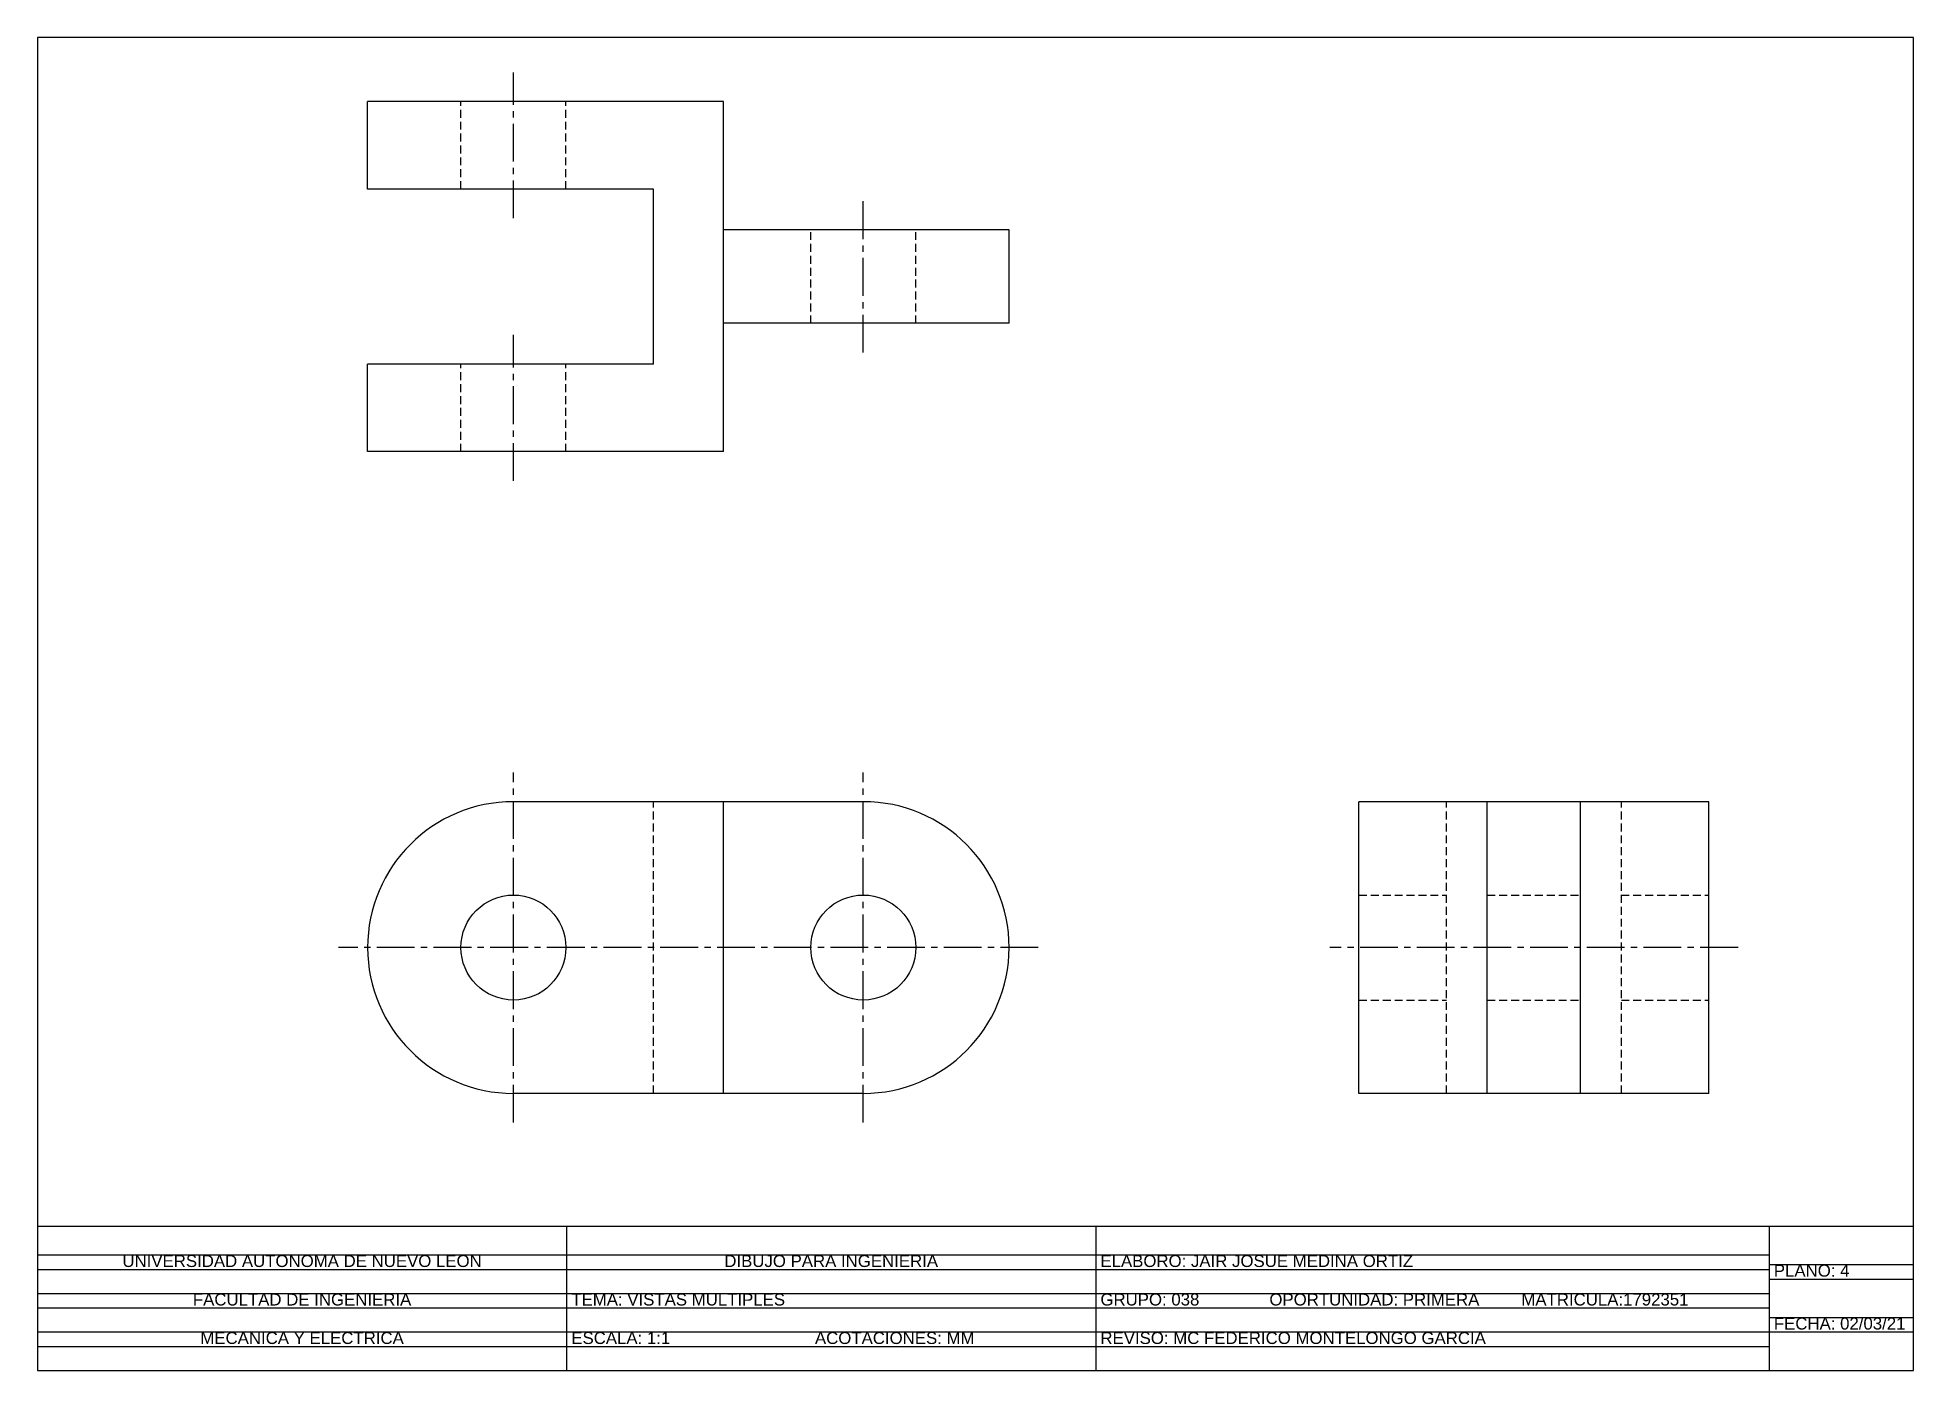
# Paper-space layout 'Plano #4' of a CAD drawing. Header units: millimetres. Extents: x 20 to 410, y 10 to 287.
# The model-space entities are those that its viewports show. They can reach past a viewport. Long polylines and large blocks are cut down to what shows.
import ezdxf

# ---------------------------------------------------------------- set-up
doc = ezdxf.new("R2010")
doc.units = ezdxf.units.MM
doc.linetypes.add('CENTER2', pattern=[28.575, 19.05, -3.175, 3.175, -3.175])
doc.linetypes.add('JIS_02_2.0', pattern=[3, 2, -1])
doc.styles.get("Standard").update_dxf_attribs({"font": 'arial.ttf'})

msp = doc.modelspace()

# ---------------------------------------------------------------- linework, layer by layer
at = {"linetype": 'CENTER2', "ltscale": 0.5}
for p, q in [((3119.314, 2120.062), (3119.314, 2145.062)), ((3179.314, 2097.062), (3179.314, 2123.062)), ((3119.314, 2075.062), (3119.314, 2100.062)), ((3119.314, 1965.062), (3119.314, 2025.062)), ((3179.314, 1965.062), (3179.314, 2025.062)), ((3209.314, 1995.062), (3089.314, 1995.062)), ((3329.314, 1995.062), (3259.314, 1995.062))]:
    msp.add_line(p, q, dxfattribs=at)
for p, q in [((3143.314, 2140.062), (3094.314, 2140.062)), ((3094.314, 2125.062), (3094.314, 2140.062)), ((3155.314, 2140.062), (3143.314, 2140.062)), ((3155.314, 2080.062), (3155.314, 2140.062)), ((3143.314, 2125.062), (3094.314, 2125.062)), ((3143.314, 2095.062), (3143.314, 2125.062)), ((3204.314, 2118.062), (3155.314, 2118.062)), ((3204.314, 2102.062), (3204.314, 2118.062)), ((3204.314, 2102.062), (3155.314, 2102.062)), ((3094.314, 2080.062), (3094.314, 2095.062)), ((3143.314, 2095.062), (3094.314, 2095.062)), ((3155.314, 2080.062), (3094.314, 2080.062)), ((3179.314, 2020.062), (3119.314, 2020.062)), ((3155.314, 1970.062), (3155.314, 2020.062)), ((3324.314, 2020.062), (3264.314, 2020.062)), ((3264.314, 1970.062), (3264.314, 2020.062)), ((3286.314, 1970.062), (3286.314, 2020.062)), ((3302.314, 1970.062), (3302.314, 2020.062)), ((3324.314, 1970.062), (3324.314, 2020.062)), ((3179.314, 1970.062), (3119.314, 1970.062)), ((3324.314, 1970.062), (3264.314, 1970.062))]:
    msp.add_line(p, q)
at = {"linetype": 'JIS_02_2.0'}
for p, q in [((3110.314, 2125.062), (3110.314, 2140.062)), ((3128.314, 2125.062), (3128.314, 2140.062)), ((3170.314, 2102.062), (3170.314, 2118.062)), ((3188.314, 2102.062), (3188.314, 2118.062)), ((3110.314, 2080.062), (3110.314, 2095.062)), ((3128.314, 2080.062), (3128.314, 2095.062)), ((3143.314, 1970.062), (3143.314, 2020.062)), ((3279.314, 1970.062), (3279.314, 2020.062)), ((3309.314, 1970.062), (3309.314, 2020.062)), ((3264.314, 2004.062), (3279.314, 2004.062)), ((3286.314, 2004.062), (3302.314, 2004.062)), ((3309.314, 2004.062), (3324.314, 2004.062)), ((3264.314, 1986.062), (3279.314, 1986.062)), ((3286.314, 1986.062), (3302.314, 1986.062)), ((3309.314, 1986.062), (3324.314, 1986.062))]:
    msp.add_line(p, q, dxfattribs=at)
for centre in [(3119.314, 1995.062), (3179.314, 1995.062)]:
    msp.add_circle(centre, 9)
for centre, start, end in [((3119.314, 1995.062), 90, 270), ((3179.314, 1995.062), 270, 90)]:
    msp.add_arc(centre, 25, start, end)

psp = doc.layouts.new('Plano #4')

# ---------------------------------------------------------------- linework, layer by layer
for p, q in [((410, 287), (20, 287)), ((20, 287), (20, 10)), ((410, 10), (410, 287)), ((20, 40), (410, 40)), ((130, 40), (130, 10)), ((240, 40), (240, 10)), ((380, 40), (380, 10)), ((20, 34), (380, 34)), ((380, 32), (410, 32)), ((20, 31), (380, 31)), ((380, 29), (410, 29)), ((20, 26), (380, 26)), ((20, 23), (380, 23)), ((380, 21), (410, 21)), ((20, 18), (380, 18)), ((380, 18), (410, 18)), ((20, 15), (380, 15)), ((20, 10), (410, 10))]:
    psp.add_line(p, q)

# ---------------------------------------------------------------- texts
at = {"char_height": 2.5, "attachment_point": 1}
for s, width, insert in [('\\pxqc;UNIVERSIDAD AUTONOMA DE NUEVO LEON', 110, (20, 34)), ('\\pxqc;DIBUJO PARA INGENIERIA', 110, (130, 34)), (' ELABORO: JAIR JOSUE MEDINA ORTIZ ', 140, (240, 34)), (' PLANO: 4 ', 30, (380, 32)), ('\\pxqc;FACULTAD DE INGENIERIA', 110, (20, 26)), ('\\pxql; TEMA: VISTAS MULTIPLES', 110, (130, 26)), (' GRUPO: 038               OPORTUNIDAD: PRIMERA         MATRICULA:1792351', 140, (240, 26)), (' FECHA: 02/03/21 ', 30, (380, 21)), ('\\pxqc;MECANICA Y ELECTRICA', 110, (20, 18)), (' ESCALA: 1:1                               ACOTACIONES: MM', 110, (130, 18)), (' REVISO: MC FEDERICO MONTELONGO GARCIA ', 140, (240, 18))]:
    psp.add_mtext_dynamic_manual_height_columns(s, width=width, gutter_width=12.5, heights=[0], dxfattribs=dict(at, insert=insert))

# ---------------------------------------------------------------- viewports
at = {"layer": '0'}
psp.add_viewport(center=(215, 163.5), size=(390, 247), view_center_point=(3198.553, 2049.179), view_height=203.74613, dxfattribs=at)

doc.saveas('drawing.dxf')
